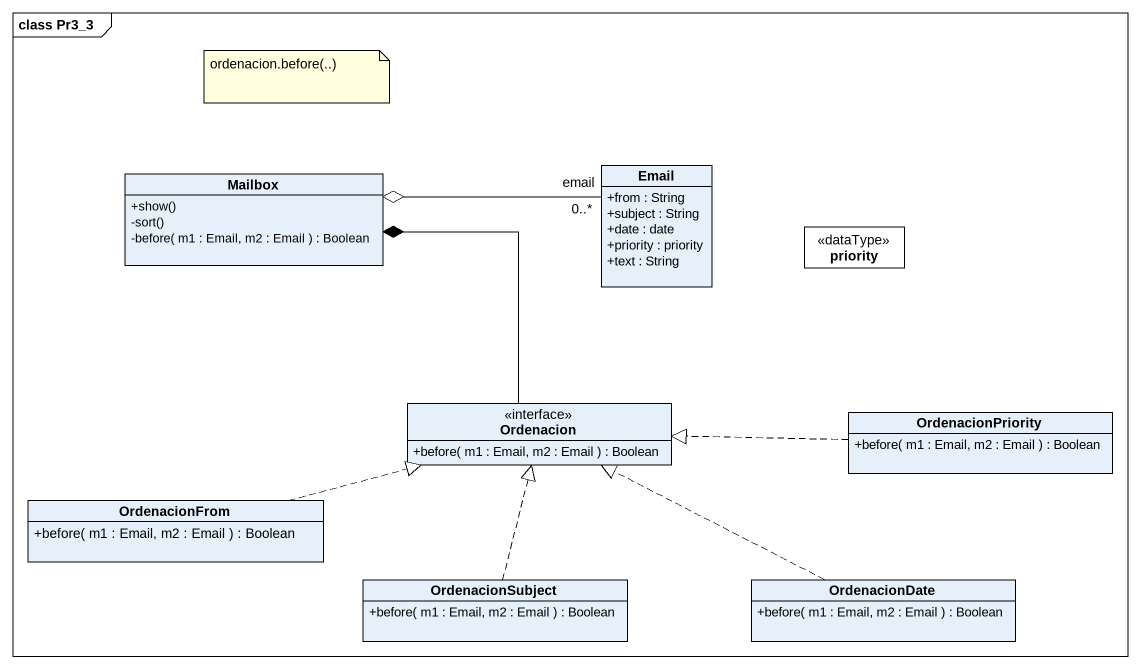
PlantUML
@startuml
mainframe class Pr3_3
hide circle
hide empty members
skinparam classAttributeIconSize 0
class Mailbox {
  +show()
  -sort()
  -before( m1 : Email, m2 : Email ) : Boolean
}
class Email {
  +from : String
  +subject : String
  +date : date
  +priority : priority
  +text : String
}
class priority <<dataType>> #FFFFFF
interface Ordenacion {
  +before( m1 : Email, m2 : Email ) : Boolean
}
class OrdenacionPriority {
  +before( m1 : Email, m2 : Email ) : Boolean
}
class OrdenacionFrom {
  +before( m1 : Email, m2 : Email ) : Boolean
}
class OrdenacionSubject {
  +before( m1 : Email, m2 : Email ) : Boolean
}
class OrdenacionDate {
  +before( m1 : Email, m2 : Email ) : Boolean
}
Mailbox o-right- "0..*" Email : email
Mailbox *-- Ordenacion
OrdenacionPriority .left.|> Ordenacion
OrdenacionFrom .right.|> Ordenacion
OrdenacionSubject .up.|> Ordenacion
OrdenacionDate .left.|> Ordenacion
note as N1
  ordenacion.before(..)
end note
@enduml
